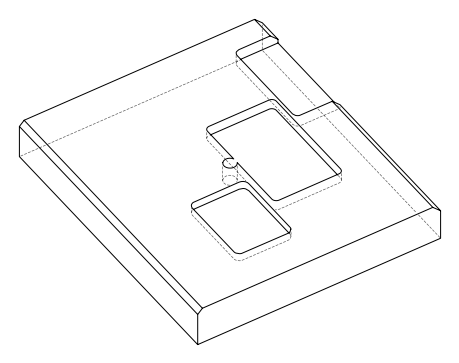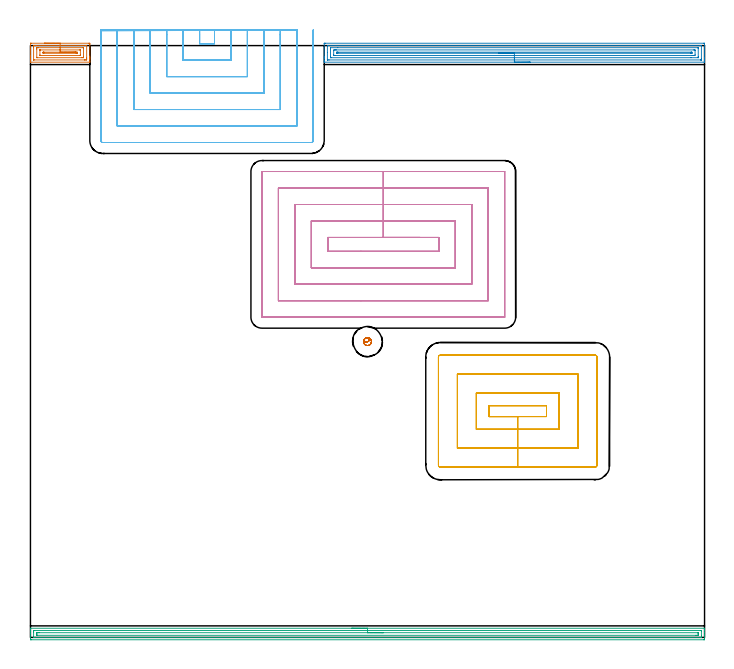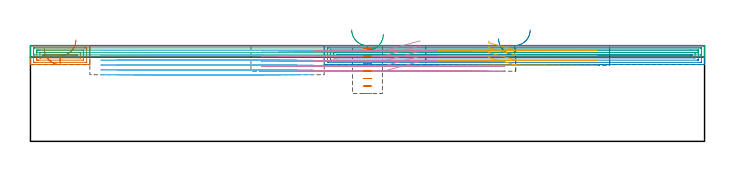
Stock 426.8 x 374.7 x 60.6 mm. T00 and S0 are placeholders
(PLAN: 7 operations, 3 tool changes, 70.8 min)
(1 AREA_MILL | FG_CHAMFER_SURFACE | UGT0205_001 | 1.7 min | 3179 mm3)
(2 AREA_MILL_1 | FG_CHAMFER_SURFACE_1 | UGT0205_001 | 9.83 min | 17808 mm3)
(3 AREA_MILL_2 | FG_CHAMFER_SURFACE_2 | UGT0205_001 | 10.44 min | 11372 mm3)
(4 MILL_RECTANGULAR_POCKET | POCKET_RECTANGULAR_STRAIGHT | UGT0201_131 | Follow Part, ap 3.475, ae 75% | 17.18 min | 287427 mm3)
(5 MILL_RECTANGULAR_POCKET_1 | POCKET_RECTANGULAR_STRAIGHT_1 | UGT0201_008 | Follow Part, ap 4, ae 75% | 7.25 min | 125564 mm3)
(6 MILL_SLOT | SLOT_PARTIAL_RECTANGULAR | UGT0201_131 | Follow Part, ap 3.475, ae 75% | 23.66 min | 185041 mm3)
(7 MILL_BLIND_HOLE_FROM_SOLID_MATERIAL | STEP1POCKET | UGT0201_131 | Spiral | 0.7 min | 8378 mm3)
(TOOL UGT0205_001 | Chamfer Mill 20 x 3 x 45 deg. | D20 FL50 Z2)
(TOOL UGT0201_131 | Carbide End Mill 13.9 | D13.9 FL30 Z4)
(TOOL UGT0201_008 | End Mill 16 mm | D16 FL32 Z4)
(OP 1 AREA_MILL)
G17 G21 G94 G90
T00 M6
G54
G17 G0 G90 X8.8 Y376.2 S1061 M3
G43 Z70.6 H0
Z58.6
G94 G1 X8.838 Z57.728 F250.
X8.952 Z56.864
X9.141 Z56.012
X9.403 Z55.18
X9.737 Z54.374
X10.14 Z53.6
X10.608 Z52.864
X11.14 Z52.172
X11.729 Z51.529
X12.372 Z50.94
X13.064 Z50.409
X13.8 Z49.94
X14.574 Z49.537
X15.38 Z49.203
X16.212 Z48.941
X17.063 Z48.752
X17.928 Z48.638
X18.8 Z48.6
X37.035
X37.367 Y376.197 Z48.601
X37.59 Y376.193 Z48.604
X37.596 Y375.872 Z48.925
X37.6 Y375.318 Z49.478
Y368.018 Z56.775
Y367.381 Z57.417
Y367.146 Z57.651
Y366.508 Z58.289
Y366.273 Z58.523
Y365.803 Z58.996
Y364.998 Z59.801
Y364.376 Z60.422
X37.598 Y364.287 Z60.506
X37.59 Y364.203 Z60.589
X37.48 Y364.2 Z60.6
X0.12
X0.01 Y364.203 Z60.589
X0.002 Y364.287 Z60.506
X0. Y364.376 Z60.422
Y364.998 Z59.801
Y365.803 Z58.996
Y366.273 Z58.523
Y366.508 Z58.289
Y367.146 Z57.651
Y367.381 Z57.417
Y368.018 Z56.775
Y376.191 Z48.605
X0.004 Y376.196 Z48.601
X0.008 Y376.198 Z48.598
X0.565 Y376.2 Z48.6
X18.8
Y374.786 Z50.014
X35.256 Y374.785 Z50.015
X35.476 Y374.784 Z50.016
X35.573 Y374.78 Z50.02
X35.59 Y374.779 Z50.021
X35.594 Y374.768 Z50.032
X35.597 Y374.752 Z50.048
X35.6 Y374.663 Z50.137
Y366.809 Z57.991
X35.598 Y366.273 Z58.527
X35.595 Y365.941 Z58.859
X35.582 Y365.621 Z59.179
X35.256 Y365.617 Z59.183
X35.037 Y365.615 Z59.185
X34.367 Y365.614 Z59.186
X34.149
X2.344 Y365.615 Z59.185
X2.124 Y365.616 Z59.184
X2.027 Y365.62 Z59.18
X2.01 Y365.621 Z59.179
X2.006 Y365.632 Z59.168
X2.003 Y365.648 Z59.152
X2.001 Y365.737 Z59.063
X2. Y373.591 Z51.209
X2.002 Y374.127 Z50.673
X2.005 Y374.459 Z50.341
X2.018 Y374.779 Z50.021
X2.344 Y374.783 Z50.017
X2.563 Y374.785 Z50.015
X3.233 Y374.786 Z50.014
X3.451
X18.8
Y373.372 Z51.428
X33.358 Y373.371 Z51.429
X33.477 Y373.369 Z51.431
X33.587 Y373.365 Z51.435
X33.595 Y373.254 Z51.546
X33.599 Y373.135 Z51.665
X33.6 Y367.898 Z56.902
X33.593 Y367.146 Z57.654
X33.59 Y367.035 Z57.765
X33.477 Y367.033 Z57.767
X32.707 Y367.029 Z57.771
X32.588 Y367.028 Z57.772
X4.242 Y367.029 Z57.771
X4.123 Y367.031 Z57.769
X4.013 Y367.035 Z57.765
X4.006 Y367.146 Z57.654
X4.001 Y367.265 Z57.535
X4. Y372.502 Z52.298
X4.007 Y373.254 Z51.546
X4.01 Y373.364 Z51.436
X4.123 Y373.367 Z51.433
X4.893 Y373.371 Z51.429
X5.012 Y373.372 Z51.428
X18.8
Y371.957 Z52.843
X31.242
X31.502 Y371.955 Z52.845
X31.548 Y371.954 Z52.846
X31.59 Y371.951 Z52.849
X31.592 Y371.887 Z52.913
X31.599 Y371.606 Z53.194
X31.6 Y368.891 Z55.909
X31.596 Y368.503 Z56.297
X31.593 Y368.456 Z56.344
X31.59 Y368.45 Z56.35
X31.577 Y368.447 Z56.353
X31.54 Y368.444 Z56.356
X31.418 Y368.443 Z56.357
X31.266
X6.358
X6.098 Y368.445 Z56.355
X6.052 Y368.446 Z56.354
X6.01 Y368.449 Z56.351
X6.008 Y368.513 Z56.287
X6.001 Y368.794 Z56.006
X6. Y371.509 Z53.291
X6.004 Y371.897 Z52.903
X6.007 Y371.944 Z52.856
X6.01 Y371.95 Z52.85
X6.023 Y371.953 Z52.847
X6.06 Y371.956 Z52.844
X6.182 Y371.957 Z52.843
X6.334
X18.8
Y370.543 Z54.257
X29.125 Y370.542 Z54.258
X29.442 Y370.538 Z54.262
X29.59 Y370.535 Z54.265
X29.592 Y370.449 Z54.351
X29.599 Y370.078 Z54.722
X29.596 Y369.92 Z54.88
X29.592 Y369.881 Z54.919
X29.589 Y369.864 Z54.936
X29.554 Y369.862 Z54.938
X29.379 Y369.859 Z54.941
X29.03 Y369.857 Z54.943
X28.935
X8.475 Y369.858 Z54.942
X8.158 Y369.862 Z54.938
X8.01 Y369.865 Z54.935
X8.008 Y369.951 Z54.849
X8.004 Y370.32 Z54.48
X8.01 Y370.478 Z54.322
X8.016 Y370.537 Z54.263
X8.053 Y370.539 Z54.261
X8.145 Y370.541 Z54.259
X8.514 Y370.543 Z54.257
X8.57
X18.8
X19.672 Z54.295
X20.536 Z54.409
X21.388 Z54.598
X22.22 Z54.86
X23.026 Z55.194
X23.8 Z55.597
X24.536 Z56.065
X25.228 Z56.596
X25.871 Z57.186
X26.46 Z57.829
X26.991 Z58.521
X27.46 Z59.257
X27.863 Z60.031
X28.197 Z60.837
X28.459 Z61.669
X28.648 Z62.52
X28.762 Z63.385
X28.8 Z64.257
G0 Z70.6
M5
M2
(OP 2 AREA_MILL_1)
G17 G21 G94 G90
T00 M6
G54
G17 G0 G90 X316.4 Y364.2 S1061 M3
G43 Z70.6 H0
G94 G1 X316.362 Z69.728 F250.
X316.248 Z68.863
X316.059 Z68.012
X315.797 Z67.18
X315.463 Z66.374
X315.06 Z65.6
X314.592 Z64.864
X314.061 Z64.172
X313.471 Z63.529
X312.828 Z62.939
X312.136 Z62.408
X311.4 Z61.94
X310.626 Z61.537
X309.82 Z61.203
X308.988 Z60.941
X308.137 Z60.752
X307.272 Z60.638
X306.4 Z60.6
X186.178
X186.01 Y364.202 Z60.588
X186.004 Y364.328 Z60.464
X186. Y364.461 Z60.338
Y364.706 Z60.094
Y365.401 Z59.394
Y366.621 Z58.176
Y367.146 Z57.649
Y367.756 Z57.039
Y375.872 Z48.925
X186.004 Y376.139 Z48.659
X186.01 Y376.192 Z48.605
X186.066 Y376.199 Z48.599
X186.625 Y376.2 Z48.6
X426.175
X426.739 Y376.194 Z48.604
X426.79 Y376.192 Z48.606
X426.8 Y376.135 Z48.663
Y367.146 Z57.649
Y366.621 Z58.176
Y366.273 Z58.523
Y365.748 Z59.048
Y365.401 Z59.394
Y364.461 Z60.339
X426.797 Y364.328 Z60.464
X426.79 Y364.202 Z60.588
X426.622 Y364.2 Z60.6
X306.4
Y365.614 Z59.186
X189.088
X188.413 Y365.615 Z59.185
X188.191 Y365.617 Z59.183
X188.058 Y365.621 Z59.179
X188.009 Y365.63 Z59.17
X188.007 Y365.658 Z59.142
X188.001 Y365.802 Z58.998
X188. Y370.401 Z54.399
Y374.127 Z50.673
X188.001 Y374.529 Z50.271
X188.004 Y374.664 Z50.136
X188.01 Y374.769 Z50.031
X188.018 Y374.78 Z50.02
X188.034 Y374.782 Z50.018
X188.075 Y374.784 Z50.016
X188.413 Y374.786 Z50.014
X188.632
X423.712
X424.387 Y374.785 Z50.015
X424.609 Y374.783 Z50.017
X424.742 Y374.779 Z50.021
X424.791 Y374.77 Z50.03
X424.793 Y374.742 Z50.058
X424.799 Y374.598 Z50.202
X424.8 Y366.273 Z58.527
X424.799 Y365.871 Z58.929
X424.796 Y365.736 Z59.064
X424.79 Y365.631 Z59.169
X424.782 Y365.62 Z59.18
X424.766 Y365.618 Z59.182
X424.725 Y365.616 Z59.184
X424.387 Y365.614 Z59.186
X424.169
X306.4
Y367.028 Z57.772
X190.32 Y367.029 Z57.771
X190.2 Y367.03 Z57.77
X190.08 Y367.032 Z57.768
X190.01 Y367.036 Z57.764
X190.006 Y367.081 Z57.719
X190.002 Y367.146 Z57.654
X190. Y367.341 Z57.459
Y372.577 Z52.223
X190.006 Y373.254 Z51.546
X190.01 Y373.351 Z51.449
X190.016 Y373.365 Z51.435
X190.041 Y373.368 Z51.432
X190.081 Y373.371 Z51.429
X194.577 Y373.372 Z51.428
X422.48 Y373.371 Z51.429
X422.6 Y373.37 Z51.43
X422.72 Y373.368 Z51.432
X422.79 Y373.364 Z51.436
X422.795 Y373.319 Z51.481
X422.798 Y373.254 Z51.546
X422.8 Y373.059 Z51.741
Y367.823 Z56.977
X422.794 Y367.146 Z57.654
X422.79 Y367.049 Z57.751
X422.784 Y367.035 Z57.765
X422.759 Y367.032 Z57.768
X422.719 Y367.029 Z57.771
X418.219 Y367.028 Z57.772
X306.4
Y368.443 Z56.357
X192.882
X192.445 Y368.445 Z56.355
X192.145 Y368.45 Z56.35
X192.01 Y368.471 Z56.329
X192. Y368.879 Z55.921
Y371.497 Z53.303
X192.01 Y371.933 Z52.867
X192.43 Y371.951 Z52.849
X192.882 Y371.955 Z52.845
X193.317 Y371.957 Z52.843
X193.776
X419.918
X420.355 Y371.955 Z52.845
X420.655 Y371.95 Z52.85
X420.79 Y371.929 Z52.871
X420.8 Y371.521 Z53.279
Y368.903 Z55.897
X420.79 Y368.467 Z56.333
X420.371 Y368.449 Z56.351
X419.918 Y368.445 Z56.355
X419.483 Y368.443 Z56.357
X419.024
X306.4
Y369.857 Z54.943
X194.574
X194.239 Y369.861 Z54.939
X194.072 Y369.864 Z54.936
X194.01 Y369.875 Z54.925
X194.008 Y369.928 Z54.872
X194.004 Y370.414 Z54.386
X194.01 Y370.495 Z54.305
X194.016 Y370.536 Z54.264
X194.054 Y370.538 Z54.262
X194.235 Y370.541 Z54.259
X194.598 Y370.543 Z54.257
X194.67
X418.226
X418.561 Y370.539 Z54.261
X418.728 Y370.536 Z54.264
X418.79 Y370.525 Z54.275
X418.792 Y370.472 Z54.328
X418.796 Y369.987 Z54.813
X418.79 Y369.875 Z54.925
X418.783 Y369.864 Z54.936
X418.745 Y369.861 Z54.939
X418.658 Y369.859 Z54.941
X418.482 Y369.857 Z54.943
X418.13
X306.4
X305.529 Z54.981
X304.664 Z55.095
X303.812 Z55.284
X302.98 Z55.546
X302.174 Z55.88
X301.4 Z56.283
X300.664 Z56.752
X299.972 Z57.283
X299.329 Z57.872
X298.74 Z58.515
X298.209 Z59.207
X297.74 Z59.943
X297.337 Z60.717
X297.003 Z61.523
X296.741 Z62.355
X296.552 Z63.207
X296.438 Z64.072
X296.4 Z64.943
G0 Z70.6
M5
M2
(OP 3 AREA_MILL_2)
G17 G21 G94 G90
T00 M6
G54
G17 G0 G90 X203.4 Y5.8 S1061 M3
G43 Z70.6 H0
G94 G1 X203.438 Z69.728 F250.
X203.552 Z68.863
X203.741 Z68.012
X204.003 Z67.18
X204.337 Z66.374
X204.74 Z65.6
X205.208 Z64.864
X205.74 Z64.172
X206.329 Z63.529
X206.972 Z62.939
X207.664 Z62.408
X208.4 Z61.94
X209.174 Z61.537
X209.98 Z61.203
X210.812 Z60.941
X211.664 Z60.752
X212.528 Z60.638
X213.4 Z60.6
X426.62
X426.79 Y5.797 Z60.588
X426.793 Y5.762 Z60.553
X426.8 Y5.363 Z60.162
Y5.086 Z59.885
Y4.37 Z59.165
Y3.124 Z57.921
Y1.706 Z56.502
Y1.083 Z55.879
Y-0.693 Z54.104
X426.798 Y-0.958 Z53.839
X426.792 Y-1.492 Z53.306
X426.713 Y-1.494 Z53.303
X426.173 Y-1.5 Z53.3
X0.627
X0.087 Y-1.494 Z53.303
X0.008 Y-1.492 Z53.306
X0. Y-0.958 Z53.839
Y2.594 Z57.389
Y4.012 Z58.808
Y4.37 Z59.165
Y5.086 Z59.885
Y5.363 Z60.163
X0.007 Y5.762 Z60.553
X0.01 Y5.797 Z60.588
X0.18 Y5.8 Z60.6
X213.4
Y4.386 Z59.186
X424.385 Y4.385 Z59.185
X424.79 Y4.37 Z59.17
X424.799 Y3.959 Z58.759
X424.8 Y0.818 Z55.618
X424.799 Y0.407 Z55.207
X424.79 Y-0.07 Z54.73
X424.4 Y-0.085 Z54.715
X424.385 Y-0.086 Z54.714
X2.415 Y-0.085 Z54.715
X2.01 Y-0.07 Z54.73
X2.001 Y0.341 Z55.141
X2. Y3.482 Z58.282
X2.001 Y3.893 Z58.693
X2.01 Y4.37 Z59.17
X2.4 Y4.385 Z59.185
X2.415 Y4.386 Z59.186
X213.4
Y2.972 Z57.772
X422.597 Y2.971 Z57.771
X422.723 Y2.969 Z57.769
X422.768 Y2.967 Z57.767
X422.786 Y2.965 Z57.765
X422.79 Y2.93 Z57.73
X422.795 Y2.796 Z57.596
X422.799 Y2.594 Z57.394
X422.8 Y2.392 Z57.192
X422.796 Y1.706 Z56.506
X422.793 Y1.511 Z56.311
X422.777 Y1.335 Z56.135
X422.597 Y1.333 Z56.133
X422.082 Y1.33 Z56.13
X421.703 Y1.329 Z56.129
X421.189 Y1.328 Z56.128
X4.203 Y1.329 Z56.129
X4.077 Y1.331 Z56.131
X4.031 Y1.333 Z56.133
X4.013 Y1.334 Z56.134
X4.01 Y1.37 Z56.17
X4.004 Y1.504 Z56.304
X4.001 Y1.706 Z56.506
X4. Y1.908 Z56.708
X4.004 Y2.594 Z57.394
X4.007 Y2.789 Z57.589
X4.023 Y2.965 Z57.765
X4.203 Y2.967 Z57.767
X4.718 Y2.97 Z57.77
X5.097 Y2.971 Z57.771
X5.611 Y2.972 Z57.772
X213.4
X214.272 Z57.81
X215.136 Z57.923
X215.988 Z58.112
X216.82 Z58.375
X217.626 Z58.708
X218.4 Z59.111
X219.136 Z59.58
X219.828 Z60.111
X220.471 Z60.7
X221.06 Z61.344
X221.592 Z62.036
X222.06 Z62.772
X222.463 Z63.545
X222.797 Z64.351
X223.059 Z65.183
X223.248 Z66.035
X223.362 Z66.9
X223.4 Z67.772
G0 Z70.6
M5
M2
(OP 4 MILL_RECTANGULAR_POCKET)
G17 G21 G94 G90
T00 M6
G54
G17 G0 G90 X246.688 Y253.25 S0 M3
G43 Z70.6 H0
Z63.6
G94 G1 X223.4 Z57.36 F250.
X188.25 F500.
Y244.45
X209.272
X258.55
Y253.25
X223.4
Y263.675
X177.825
Y234.025
X209.272
X268.975
Y263.675
X223.4
Y274.1
X167.4
Y223.6
X209.272
X279.4
Y274.1
X223.4
Y284.525
X156.975
Y213.175
X209.272
X289.825
Y284.525
X223.4
Y294.95
X146.6
X146.57 Y294.952
X146.548 Y294.93
X146.55 Y294.9
Y202.8
X146.548 Y202.77
X146.57 Y202.748
X146.6 Y202.75
X300.2
X300.23 Y202.748
X300.252 Y202.77
X300.25 Y202.8
Y294.9
X300.252 Y294.93
X300.23 Y294.952
X300.2 Y294.95
X223.4
X222.4
G0 X246.688 Y253.25 Z60.36
G1 X223.4 Z54.12 F250.
X188.25 F500.
Y244.45
X209.271
X258.55
Y253.25
X223.4
Y263.675
X177.825
Y234.025
X268.975
Y263.675
X223.4
Y274.1
X167.4
Y223.6
X279.4
Y274.1
X223.4
Y284.525
X156.975
Y213.175
X289.825
Y284.525
X223.4
Y294.95
X146.6
X146.57 Y294.952
X146.548 Y294.93
X146.55 Y294.9
Y202.8
X146.548 Y202.77
X146.57 Y202.748
X146.6 Y202.75
X300.2
X300.23 Y202.748
X300.252 Y202.77
X300.25 Y202.8
Y294.9
X300.252 Y294.93
X300.23 Y294.952
X300.2 Y294.95
X223.4
X222.4
G0 X246.688 Y253.25 Z57.12
G1 X223.4 Z50.88 F250.
X188.25 F500.
Y244.45
X209.272
X258.55
Y253.25
X223.4
Y263.675
X177.825
Y234.025
X209.272
X268.975
Y263.675
X223.4
Y274.1
X167.4
Y223.6
X209.272
X279.4
Y274.1
X223.4
Y284.525
X156.975
Y213.175
X209.272
X289.825
Y284.525
X223.4
Y294.95
X146.6
X146.57 Y294.952
X146.548 Y294.93
X146.55 Y294.9
Y202.8
X146.548 Y202.77
X146.57 Y202.748
X146.6 Y202.75
X300.2
X300.23 Y202.748
X300.252 Y202.77
X300.25 Y202.8
Y294.9
X300.252 Y294.93
X300.23 Y294.952
X300.2 Y294.95
X223.4
X222.4
G0 X246.688 Y253.25 Z53.88
G1 X223.4 Z47.64 F250.
X188.25 F500.
Y244.45
X209.272
X258.55
Y253.25
X223.4
Y263.675
X177.825
Y234.025
X209.272
X268.975
Y263.675
X223.4
Y274.1
X167.4
Y223.6
X209.272
X279.4
Y274.1
X223.4
Y284.525
X156.975
Y213.175
X209.272
X289.825
Y284.525
X223.4
Y294.95
X146.6
X146.57 Y294.952
X146.548 Y294.93
X146.55 Y294.9
Y202.8
X146.548 Y202.77
X146.57 Y202.748
X146.6 Y202.75
X300.2
X300.23 Y202.748
X300.252 Y202.77
X300.25 Y202.8
Y294.9
X300.252 Y294.93
X300.23 Y294.952
X300.2 Y294.95
X223.4
X222.4
G0 X246.688 Y253.25 Z50.64
G1 X223.4 Z44.4 F250.
X188.25 F500.
Y244.45
X209.271
X258.55
Y253.25
X223.4
Y263.675
X177.825
Y234.025
X268.975
Y263.675
X223.4
Y274.1
X167.4
Y223.6
X279.4
Y274.1
X223.4
Y284.525
X156.975
Y213.175
X289.825
Y284.525
X223.4
Y294.95
X146.6
X146.57 Y294.952
X146.548 Y294.93
X146.55 Y294.9
Y202.8
X146.548 Y202.77
X146.57 Y202.748
X146.6 Y202.75
X300.2
X300.23 Y202.748
X300.252 Y202.77
X300.25 Y202.8
Y294.9
X300.252 Y294.93
X300.23 Y294.952
X300.2 Y294.95
X223.4
X222.4
G0 Z70.6
M5
M2
(OP 5 MILL_RECTANGULAR_POCKET_1)
G17 G21 G94 G90
T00 M6
G54
G17 G0 G90 X290.3 Y144.459 S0 M3
G43 Z70.6 H0
Z63.6
G94 G1 Y139.8 Z62.352 F250.
X308.5 Z57.475
X326.7 F500.
Y146.7
X290.3
Y139.8
X308.5
Y131.8
X334.7
Y154.7
X282.3
Y131.8
X308.5
Y119.8
X346.7
Y166.7
X270.3
Y119.8
X308.5
Y107.8
X357.5
G3 X358.7 Y109. R1.2
G1 Y177.5
G3 X357.5 Y178.7 R1.2
G1 X259.5
G3 X258.3 Y177.5 R1.2
G1 Y109.
G3 X259.5 Y107.8 R1.2
G1 X308.5
X309.5
G0 X290.3 Y144.459 Z60.475
G1 Y139.8 Z59.227 F250.
X308.5 Z54.35
X326.7 F500.
Y146.7
X290.3
Y139.8
X308.5
Y131.8
X334.7
Y154.7
X282.3
Y131.8
X308.5
Y119.8
X346.7
Y166.7
X270.3
Y119.8
X308.5
Y107.8
X357.5
G3 X358.7 Y109. R1.2
G1 Y177.5
G3 X357.5 Y178.7 R1.2
G1 X259.5
G3 X258.3 Y177.5 R1.2
G1 Y109.
G3 X259.5 Y107.8 R1.2
G1 X308.5
X309.5
G0 X290.3 Y144.459 Z57.35
G1 Y139.8 Z56.102 F250.
X308.5 Z51.225
X326.7 F500.
Y146.7
X290.3
Y139.8
X308.5
Y131.8
X334.7
Y154.7
X282.3
Y131.8
X308.5
Y119.8
X346.7
Y166.7
X270.3
Y119.8
X308.5
Y107.8
X357.5
G3 X358.7 Y109. R1.2
G1 Y177.5
G3 X357.5 Y178.7 R1.2
G1 X259.5
G3 X258.3 Y177.5 R1.2
G1 Y109.
G3 X259.5 Y107.8 R1.2
G1 X308.5
X309.5
G0 X290.3 Y144.459 Z54.225
G1 Y139.8 Z52.977 F250.
X308.5 Z48.1
X326.7 F500.
Y146.7
X290.3
Y139.8
X308.5
Y131.8
X334.7
Y154.7
X282.3
Y131.8
X308.5
Y119.8
X346.7
Y166.7
X270.3
Y119.8
X308.5
Y107.8
X357.5
G3 X358.7 Y109. R1.2
G1 Y177.5
G3 X357.5 Y178.7 R1.2
G1 X259.5
G3 X258.3 Y177.5 R1.2
G1 Y109.
G3 X259.5 Y107.8 R1.2
G1 X308.5
X309.5
G0 Z70.6
M5
M2
(OP 6 MILL_SLOT)
G17 G21 G94 G90
T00 M6
G54
G17 G0 G90 X107.063 Y384.65 S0 M3
G43 Z70.6 H0
Z57.533
G94 G1 X107.096 Y381.65 F250.
G2 X107.1 Y380.965 R62.55 F500.
G1 Y375.9
X116.5
Y380.963
G2 X116.504 Y381.65 R62.55
G1 X116.537 Y384.65 F250.
X96.631
X96.67 Y381.65
G2 X96.675 Y380.965 R52.125 F500.
G1 Y365.475
X126.925
Y380.963
G2 X126.93 Y381.65 R52.125
G1 X126.969 Y384.65 F250.
X86.195
X86.244 Y381.65
G2 X86.25 Y380.965 R41.7 F500.
G1 Y355.05
X137.35
Y380.963
G2 X137.356 Y381.65 R41.7
G1 X137.405 Y384.65 F250.
X75.752 Y384.649
X75.817 Y381.65
G2 X75.825 Y380.965 R31.275 F500.
G1 Y344.625
X147.775
Y380.963
G2 X147.783 Y381.65 R31.275
G1 X147.848 Y384.649 F250.
X65.29 Y384.648
X65.389 Y381.65
G2 X65.4 Y380.965 R20.85 F500.
G1 Y334.2
X158.2
Y380.963
G2 X158.211 Y381.65 R20.85
G1 X158.31 Y384.648 F250.
X54.755 Y384.644
X54.952 Y381.65
G2 X54.975 Y380.965 R10.425 F500.
G1 Y323.775
X168.625
Y380.963
G2 X168.648 Y381.65 R10.425
G1 X168.845 Y384.643 F250.
X44.55 Y383.965
Y380.965
Y314.6 F500.
G3 X45.8 Y313.35 R1.25
G1 X177.8
G3 X179.05 Y314.6 R1.25
G1 Y380.963
Y383.963 F250.
G0 X107.1 Y384.65 Z54.467
G1 Y381.65
Y375.9 F500.
X116.5
Y381.65
Y384.65 F250.
X96.675
Y381.65
Y365.475 F500.
X126.925
Y381.65
Y384.65 F250.
X86.25
Y381.65
Y355.05 F500.
X137.35
Y381.65
Y384.65 F250.
X75.824
X75.825 Y381.65
Y344.625 F500.
X147.775
Y381.65
X147.776 Y384.65 F250.
X65.399
X65.4 Y381.65
Y334.2 F500.
X158.2
Y381.65
X158.201 Y384.65 F250.
X54.973
X54.975 Y381.65
Y323.775 F500.
X168.625
Y381.65
X168.627 Y384.65 F250.
X44.55 Y384.644
Y381.644
Y314.6 F500.
G3 X45.8 Y313.35 R1.25
G1 X177.8
G3 X179.05 Y314.6 R1.25
G1 Y381.644
Y384.644 F250.
G0 X107.1 Y384.65 Z51.4
G1 Y381.65
Y375.9 F500.
X116.5
Y381.65
Y384.65 F250.
X96.675
Y381.65
Y365.475 F500.
X126.925
Y381.65
Y384.65 F250.
X86.25
Y381.65
Y355.05 F500.
X137.35
Y381.65
Y384.65 F250.
X75.825
Y381.65
Y344.625 F500.
X147.775
Y381.65
Y384.65 F250.
X65.4
Y381.65
Y334.2 F500.
X158.2
Y381.65
Y384.65 F250.
X54.975
Y381.65
Y323.775 F500.
X168.625
Y381.65
Y384.65 F250.
X44.55
Y381.65
Y314.6 F500.
G3 X45.8 Y313.35 R1.25
G1 X177.8
G3 X179.05 Y314.6 R1.25
G1 Y381.65
Y384.65 F250.
G0 X107.1 Z48.333
G1 Y381.65
Y375.9 F500.
X116.5
Y381.65
Y384.65 F250.
X96.675
Y381.65
Y365.475 F500.
X126.925
Y381.65
Y384.65 F250.
X86.25
Y381.65
Y355.05 F500.
X137.35
Y381.65
Y384.65 F250.
X75.825
Y381.65
Y344.625 F500.
X147.775
Y381.65
Y384.65 F250.
X65.4
Y381.65
Y334.2 F500.
X158.2
Y381.65
Y384.65 F250.
X54.975
Y381.65
Y323.775 F500.
X168.625
Y381.65
Y384.65 F250.
X44.55
Y381.65
Y314.6 F500.
G3 X45.8 Y313.35 R1.25
G1 X177.8
G3 X179.05 Y314.6 R1.25
G1 Y381.65
Y384.65 F250.
G0 X107.1 Z45.267
G1 Y381.65
Y375.9 F500.
X116.5
Y381.65
Y384.65 F250.
X96.675
Y381.65
Y365.475 F500.
X126.925
Y381.65
Y384.65 F250.
X86.25
Y381.65
Y355.05 F500.
X137.35
Y381.65
Y384.65 F250.
X75.825
Y381.65
Y344.625 F500.
X147.775
Y381.65
Y384.65 F250.
X65.4
Y381.65
Y334.2 F500.
X158.2
Y381.65
Y384.65 F250.
X54.975
Y381.65
Y323.775 F500.
X168.625
Y381.65
Y384.65 F250.
X44.55
Y381.65
Y314.6 F500.
G3 X45.8 Y313.35 R1.25
G1 X177.8
G3 X179.05 Y314.6 R1.25
G1 Y381.65
Y384.65 F250.
G0 X107.1 Z42.2
G1 Y381.65
Y375.9 F500.
X116.5
Y381.65
Y384.65 F250.
X96.675
Y381.65
Y365.475 F500.
X126.925
Y381.65
Y384.65 F250.
X86.25
Y381.65
Y355.05 F500.
X137.35
Y381.65
Y384.65 F250.
X75.825
Y381.65
Y344.625 F500.
X147.775
Y381.65
Y384.65 F250.
X65.4
Y381.65
Y334.2 F500.
X158.2
Y381.65
Y384.65 F250.
X54.975
Y381.65
Y323.775 F500.
X168.625
Y381.65
Y384.65 F250.
X44.55
Y381.65
Y314.6 F500.
G3 X45.8 Y313.35 R1.25
G1 X177.8
G3 X179.05 Y314.6 R1.25
G1 Y381.65
Y384.65 F250.
G0 Z70.6
M5
M2
(OP 7 MILL_BLIND_HOLE_FROM_SOLID_MATERIAL)
G17 G21 G94 G90
T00 M6
G54
G17 G0 G90 X213.4 Y187.3 S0 M3
G43 Z70.6 H0
Z58.843
G94 G3 X214.201 Y188.999 R1.038 F250.
X211.81 Y189.229 R1.699
X211.471 Y185.71 R2.5
X211.81 Y189.229 R-2.5
X211.64 Y187.47 R1.25
X213.4 Y187.3 R1.25
G0 Z54.086
G3 X214.201 Y188.999 R1.038
X211.81 Y189.229 R1.699
X211.471 Y185.71 R2.5
X211.81 Y189.229 R-2.5
X211.64 Y187.47 R1.25
X213.4 Y187.3 R1.25
G0 Z49.329
G3 X214.201 Y188.999 R1.038
X211.81 Y189.229 R1.699
X211.471 Y185.71 R2.5
X211.81 Y189.229 R-2.5
X211.64 Y187.47 R1.25
X213.4 Y187.3 R1.25
G0 Z44.571
G3 X214.201 Y188.999 R1.038
X211.81 Y189.229 R1.699
X211.471 Y185.71 R2.5
X211.81 Y189.229 R-2.5
X211.64 Y187.47 R1.25
X213.4 Y187.3 R1.25
G0 Z39.814
G3 X214.201 Y188.999 R1.038
X211.81 Y189.229 R1.699
X211.471 Y185.71 R2.5
X211.81 Y189.229 R-2.5
X211.64 Y187.47 R1.25
X213.4 Y187.3 R1.25
G0 Z35.057
G3 X214.201 Y188.999 R1.038
X211.81 Y189.229 R1.699
X211.471 Y185.71 R2.5
X211.81 Y189.229 R-2.5
X211.64 Y187.47 R1.25
X213.4 Y187.3 R1.25
G0 Z30.3
G3 X214.201 Y188.999 R1.038
X211.81 Y189.229 R1.699
X211.471 Y185.71 R2.5
X211.81 Y189.229 R-2.5
X211.64 Y187.47 R1.25
X213.4 Y187.3 R1.25
G0 Z70.6
M5
M2
